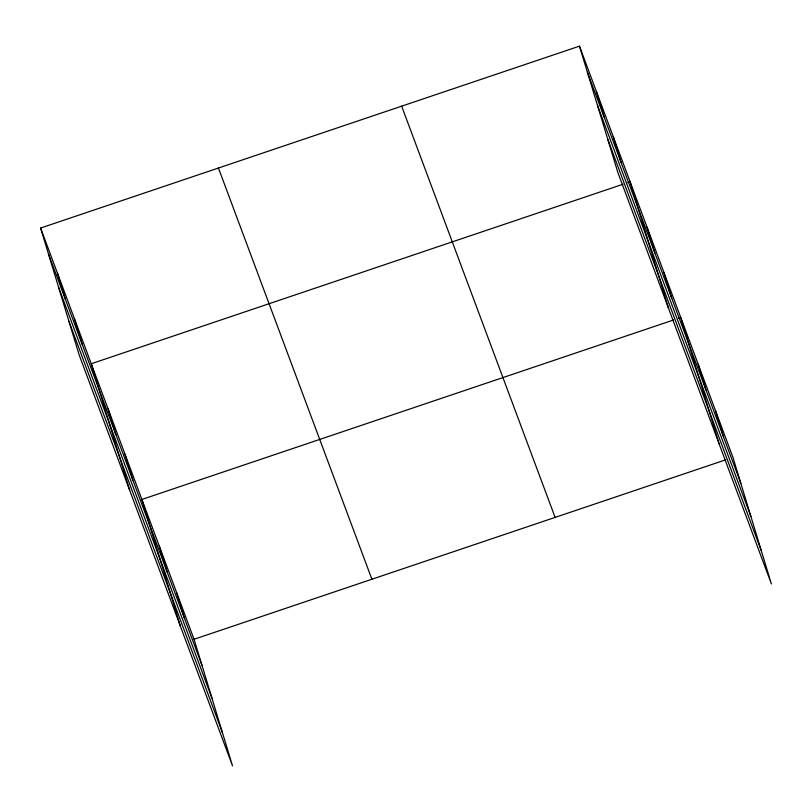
<?xml version="1.0" encoding="UTF-8"?>
<svg xmlns="http://www.w3.org/2000/svg" width="812" height="812" viewBox="0 0 812 812"><rect width="100%" height="100%" fill="white"/><g stroke="black" fill="none" stroke-linecap="round" stroke-linejoin="round"><path stroke-width="1.22" d="M40.6 228.05L194.058 639.277L232.516 765.858L79.058 354.631L40.6 228.05L579.484 46.142L732.942 457.369L771.4 583.95L617.942 172.723L579.484 46.142M623.007 184.243L91.238 363.756L129.697 490.336M627.747 182.649L630.122 181.847L668.581 308.428M673.655 319.948L141.887 499.461L180.345 626.042M678.396 318.355L680.76 317.553L719.219 444.134M194.058 639.277L725.827 459.775M587.34 72.024L740.808 483.252M597.439 105.255L750.897 516.483M607.843 139.491L761.301 550.719M401.646 106.169L555.114 517.396M218.428 168.013L371.896 579.25M48.466 253.933L201.924 665.16M58.566 287.164L212.023 698.391M68.959 321.4L222.427 732.627M715.545 410.76L723.411 436.653M698.158 364.162L706.024 390.044M663.881 272.314L671.747 298.197M647.002 227.086L654.868 252.968M613.243 136.609L621.109 162.491M596.363 91.38L604.229 117.263M176.671 592.669L184.537 618.551M159.274 546.06L167.14 571.952M125.007 454.223L132.863 480.105M108.128 408.984L115.984 434.877M74.359 318.517L82.225 344.4M57.479 273.279L65.346 299.171"/></g></svg>
